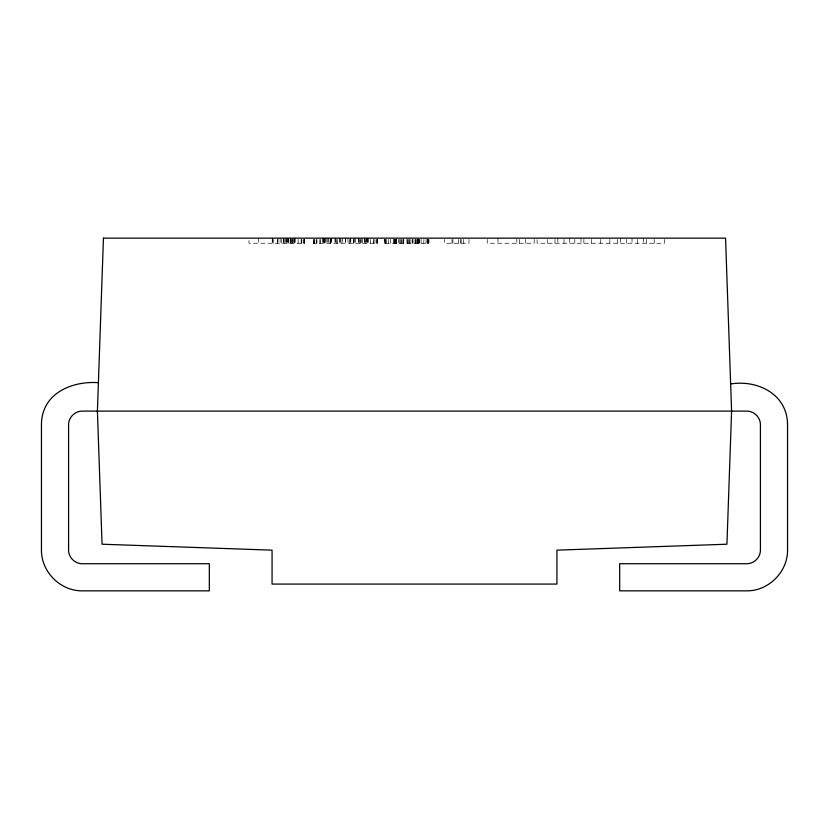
<?xml version="1.0" encoding="UTF-8"?>
<svg xmlns="http://www.w3.org/2000/svg" width="829" height="829" viewBox="0 0 829 829"><rect width="100%" height="100%" fill="white"/><g stroke="black" fill="none" stroke-linecap="round" stroke-linejoin="round"><path stroke-width="0.62" stroke-dasharray="4.14 3.11" d="M664.35 239.426L664.35 243.239L537.099 243.239L537.099 239.426M654.205 239.426L654.205 243.239M646.485 239.426L646.485 243.239M643.605 238.151L643.605 243.239M637.418 239.426L637.418 243.239M632.03 238.151L632.03 243.239M626.631 239.426L626.631 243.239M620.455 238.151L620.455 243.239M617.574 239.426L617.574 243.239M609.854 239.426L609.854 243.239M600.724 239.426L600.724 243.239M591.595 239.426L591.595 243.239M583.875 239.426L583.875 243.239M580.994 238.151L580.994 243.239M574.808 239.426L574.808 243.239M569.419 238.151L569.419 243.239M564.021 239.426L564.021 243.239M557.844 238.151L557.844 243.239M554.964 239.426L554.964 243.239M547.244 239.426L547.244 243.239M534.197 239.426L534.197 243.239L487.245 243.239L487.245 239.426M525.503 239.426L525.503 243.239M519.42 239.426L519.42 243.239M516.809 238.151L516.809 243.239M497.98 238.151L497.98 243.239M468.986 239.426L468.986 243.239L444.634 243.239L444.634 239.426M463.38 239.426L463.38 243.239M461.173 239.426L461.173 243.239M460.282 239.426L460.282 243.239M458.427 239.426L458.427 243.239M452.903 239.426L452.903 243.239M451.981 239.426L451.981 243.239M428.976 239.426L428.976 243.239L384.635 243.239L384.635 239.426M428.106 239.426L428.106 243.239M427.951 239.426L427.951 243.239M427.588 239.426L427.588 243.239M427.422 239.426L427.422 243.239M426.116 239.426L426.096 243.239M423.93 239.426L423.774 243.239M421.101 239.426L421.101 243.239M419.412 239.426L419.412 243.239M419.08 239.426L419.08 243.239M418.282 239.426L418.282 243.239M418.179 239.426L418.179 243.239M417.464 239.426L417.464 243.239M417.132 239.426L417.132 243.239M416.997 239.426L416.997 243.239M415.847 239.426L415.847 243.239M415.692 239.426L415.692 243.239M413.992 239.426L413.992 243.239M412.459 239.426L412.459 243.239M412.117 239.426L412.117 243.239M410.106 239.426L410.106 243.239M409.288 239.426L409.288 243.239M408.583 239.426L408.583 243.239M407.236 239.426L407.236 243.239M407.049 239.426L407.049 243.239M403.733 239.426L403.733 243.239M403.464 239.426L403.464 243.239M402.189 239.426L402.189 243.239M401.184 239.426L401.184 243.239M400.873 239.426L400.873 243.239M399.744 239.426L399.744 243.239M398.552 239.426L398.552 243.239M396.625 239.426L396.625 243.239M396.407 239.426L396.407 243.239M395.796 239.426L395.796 243.239M395.464 239.426L395.464 243.239M394.728 239.426L394.728 243.239M394.241 239.426L394.324 243.239M394.2 239.426L394.2 243.239M393.35 239.426L393.35 243.239M390.687 239.426L390.687 243.239M388.366 239.426L388.459 243.239M386.49 239.426L386.49 243.239M385.506 239.426L385.547 243.239M385.07 239.426L385.07 243.239M384.77 239.426L384.77 243.239M377.672 239.426L377.672 243.239L313.331 243.239L313.331 239.426M377.288 239.426L377.288 243.239M376.832 239.426L376.832 243.239M376.055 239.426L376.055 243.239M374.076 239.426L374.076 243.239M373.724 239.426L373.724 243.239M370.262 239.426L370.345 243.239M368.107 238.151L368.107 243.239M367.962 238.151L367.962 243.239M367.434 238.151L367.434 243.239M366.998 238.151L366.998 243.239M366.345 238.151L366.345 243.239M365.693 239.426L365.662 243.239M364.812 238.151L364.812 243.239M364.584 238.151L364.584 243.239M362.107 239.426L362.107 243.239M361.89 238.151L361.89 243.239M360.232 239.426L360.232 243.239M359.993 239.426L359.993 243.239M358.978 238.151L358.978 243.239M358.283 238.151L358.283 243.239M355.32 238.151L355.32 243.239M354.491 238.151L354.491 243.239M353.755 239.426L353.755 243.239M353.475 239.426L353.475 243.239M350.771 238.151L350.771 243.239M350.325 238.151L350.325 243.239M349.651 239.426L349.651 243.239M347.973 238.151L347.973 243.239M345.6 238.151L345.538 243.239M345.455 238.151L345.496 243.239M342.439 238.151L342.439 243.239M340.937 239.426L340.937 243.239M340.128 238.151L340.128 243.239M339.465 238.151L339.465 243.239M337.714 239.426L337.714 243.239M336.408 239.426L336.408 243.239M335.455 238.151L335.455 243.239M334.978 238.151L334.978 243.239M331.683 238.151L331.683 243.239M331.02 238.151L331.02 243.239M330.367 239.426L330.367 243.239M330.087 239.426L330.087 243.239M328.419 238.151L328.419 243.239M327.766 238.151L327.766 243.239M326.201 238.151L326.201 243.239M325.186 238.151L325.186 243.239M324.792 238.151L324.792 243.239M324.533 239.426L324.522 243.239M323.611 238.151L323.611 243.239M323.414 238.151L323.414 243.239M323.051 238.151L323.051 243.239M322.895 238.151L322.895 243.239M320.201 239.426L320.201 243.239M319.921 239.426L319.921 243.239M316.958 239.426L316.958 243.239M316.647 239.426L316.647 243.239M314.74 239.426L314.74 243.239M314.056 239.426L314.056 243.239M313.673 239.426L313.673 243.239M304.626 239.426L304.626 243.239L248.98 243.239L248.98 239.426M304.295 239.426L304.295 243.239M303.953 239.426L303.953 243.239M303.145 239.426L303.145 243.239M301.559 239.426L301.559 243.239M301.155 239.426L301.155 243.239M298.181 239.426L298.129 243.239M295.062 238.151L295.062 243.239M294.855 238.151L294.855 243.239M294.098 238.151L294.191 243.239M294.015 239.426L294.015 243.239M292.906 238.151L292.906 243.239M292.606 239.426L292.606 243.239M291.539 239.426L291.539 243.239M290.886 238.151L290.886 243.239M290.637 239.426L290.637 243.239M290.378 238.151L290.378 243.239M288.834 239.426L288.834 243.239M288.544 238.151L288.544 243.239M287.487 238.151L287.487 243.239M286.958 239.426L286.958 243.239M286.326 238.151L286.326 243.239M285.601 238.151L285.601 243.239M284.15 239.426L284.15 243.239M283.787 238.151L283.787 243.239M283.497 238.151L283.497 243.239M281.746 239.426L281.746 243.239M280.129 238.151L280.129 243.239M277.964 238.151L277.964 243.239M277.518 239.426L277.518 243.239M273.269 239.426L273.269 243.239M272.523 238.151L272.523 243.239M272.295 238.151L272.171 243.239M258.544 238.151L258.544 243.239"/><path stroke-width="1.24" d="M98.402 382.677C71.315 380.801 41.543 393.702 41.45 424.676L41.45 550.155C41.315 571.937 60.362 590.984 82.144 590.849L209.322 590.849L209.322 563.72L82.144 563.72C74.89 563.761 68.538 557.42 68.579 550.155L68.579 424.676C68.538 417.412 74.89 411.06 82.144 411.111L746.856 411.111C754.11 411.06 760.462 417.412 760.421 424.676L760.421 550.155C760.462 557.42 754.11 563.761 746.856 563.72L619.677 563.72L619.677 590.849L746.856 590.849C768.638 590.984 787.685 571.937 787.55 550.155L787.55 424.676C787.457 394.417 757.779 379.475 730.65 383.982M103.449 238.151L97.407 411.111L102.06 544.218L272.067 550.155L272.067 584.072L556.933 584.072L556.933 550.155L726.94 544.218L731.592 411.111L725.551 238.151L103.449 238.151"/></g></svg>
